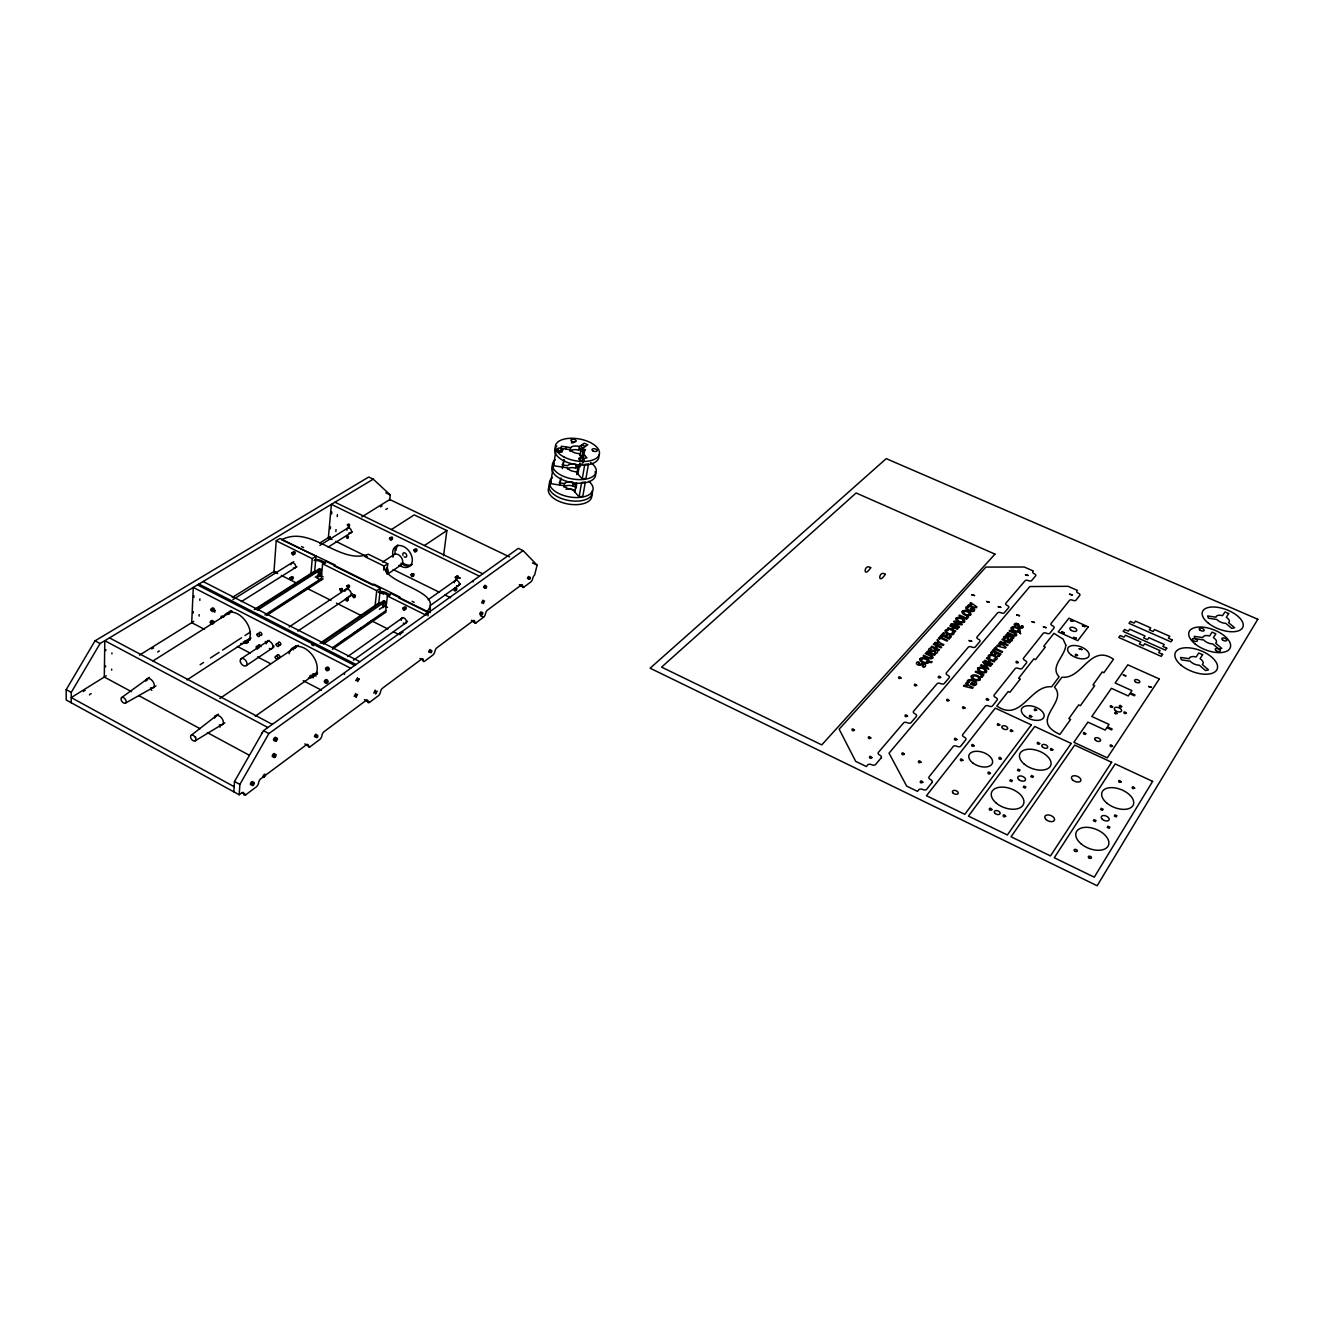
<?xml version="1.0" encoding="UTF-8"?>
<svg xmlns="http://www.w3.org/2000/svg" width="1324" height="1324" viewBox="0 0 1324 1324"><rect width="100%" height="100%" fill="white"/><g stroke="black" fill="none" stroke-linecap="round" stroke-linejoin="round"><path stroke-width="1.5" d="M71.231 702.763L71.248 692.402L100.078 643.53L373.219 479.172L390.249 494.928L389.653 500.439M233.852 791.835L234.497 781.508L263.493 730.683L518.329 548.351L523.096 550.619L537.114 565.149L534.598 575.079A2.78 1.092 -64.2 0 0 532.711 578.505A2.797 1.092 -64.1 0 1 530.825 581.931L523.675 587.26L520.564 585.754M373.219 479.172L368.717 477.021L95.03 640.833L66.2 689.639L66.2 699.999L239.197 794.781L239.876 784.437L268.871 733.562L523.096 550.619M302.517 580.342L314.582 572.647L316.006 556.279L280.059 538.454L276.22 540.771L273.985 571.72L277.659 573.573M565.811 449.035L565.993 446.933M310.842 575.03L312.232 558.662L316.006 556.279M318.852 575.741L319.481 568.708L321.07 569.502L320.607 574.782M582.246 478.907L584.778 464.41L588.501 463.897L585.969 478.378L582.246 478.907L575.741 471.675A7.282 3.658 10.2 0 1 567.417 467.852L553.548 465.734L556.113 449.134L555.914 451.252L560.565 451.964L561.343 446.205L570.627 447.644A7.332 3.624 10.3 0 1 579.349 446.502L584.248 443.209L587.79 444.814L582.908 448.108L582.295 451.732A7.315 3.641 10.3 0 1 583.884 453.536M378.598 604.588L380.402 588.22L326.366 561.426L322.609 563.809L321.153 580.193L316.784 578.009L320.524 575.609M552.952 469.325L553.151 467.207M553.548 465.734L553.746 463.599M579.118 496.831L581.617 482.515L585.324 481.986L582.825 496.285L579.118 496.831L572.68 489.566A7.232 3.691 10.1 0 1 564.388 485.743L550.619 483.641L550.817 481.489M374.957 607.087L376.728 590.703L380.402 588.22M383.761 570.081L384.208 566.126L387.767 563.759L368.386 554.243C339.589 565.249 311.107 524.354 281.582 539.795L335.154 564.967L333.913 565.762L372.607 584.96L373.831 584.132L399.931 597.074L398.723 597.902L426.725 611.804C445.675 591.497 384.639 584.529 384.208 566.126L364.779 556.593M382.95 607.749L383.728 600.715L385.367 601.526L384.771 606.806M386.674 573.59L387.767 563.759M385.516 612.367L387.369 595.982L391.01 593.483L428.463 612.052L427.966 615.925M426.311 615.081L426.725 611.804M443.557 555.782L446.867 530.56L414.213 514.887L391.408 529.55M550.619 483.641L552.869 468.994M562.17 452.047L562.435 450.458M559.986 482.896L560.664 478.808M562.369 468.613L563.875 459.594M559.804 485.031L560.995 477.898M562.783 467.157L563.991 459.908M563.974 487.133L564.57 483.591A7.232 3.691 10.1 0 1 572.663 482.217M570.627 447.644L570.015 451.285A7.315 3.641 10.3 0 1 578.737 450.127L581.997 447.926M573.209 482.35L572.613 485.891L575.841 483.641M567.351 468.911A7.265 3.674 10.2 0 1 575.659 468.117L576.271 464.525A7.282 3.658 10.2 0 0 567.582 465.717L562.055 464.873M578.737 450.127L579.349 446.502M576.701 474.571L578.091 466.445M579.945 455.671L581.799 444.847L585.357 446.453M574.815 491.982L576.354 483.045M577.909 474.075L579.78 463.218M580.392 459.61L581.021 455.969L584.761 455.456M576.106 487.513L576.718 483.972M581.948 456.714L582.577 453.073A7.332 3.624 10.3 0 0 582.908 448.108M195.704 737.667L195.555 736.839M583.603 452.56L582.974 456.184A7.315 3.641 10.3 0 0 583.239 456.002M583.172 458.319L582.543 461.96L583.239 458.352L578.853 453.569A7.332 3.624 10.3 0 1 570.462 449.763L561.161 448.323M583.255 462.655L583.702 460.14M473.016 581.931L473.297 581.087M329.014 539.282L330.305 537.577M380.534 506.86L382.106 505.884M385.88 509.442L387.452 508.449M344.588 673.337L344.356 674.545M430.118 612.648L430.3 607.418M483.045 601.708L482.912 600.153L481.622 602.867L484.567 600.931L483.277 603.628L483.194 601.923M357.48 679.742L355.875 680.702L357.447 677.772L357.662 681.612L359.267 678.782L357.728 679.51M355.891 695.58L356.007 697.367L357.563 694.455L354.187 696.374L355.775 693.544L355.974 695.431M375.371 692.104L375.354 690.201L373.782 692.982L377.175 691.145L375.569 693.991L375.635 692.088M330.47 526.853L330.355 528.839M337.405 514.655L337.223 516.625M274.267 572.862L275.839 571.885M331.811 511.925L331.629 513.911M925.393 666.286L925.575 665.624A2.598 1.423 17.1 0 0 924.135 664.003A2.631 1.44 17.1 0 0 923.556 663.804A2.383 1.307 17.1 0 0 922.762 663.638L918.972 664.234L918.492 662.927A6.306 3.476 17.1 0 1 919.419 662.679M336.031 529.567L335.849 531.536M1020.738 633.683L1019.563 631.449M988.763 669.1L985.453 664.052L990.534 666.386M980.587 676.498L981.812 674.992L975.159 671.93M997.535 655.843L998.908 654.172L996.873 653.245L995.714 654.635M982.011 677.16L983.765 675.008M998.941 656.489L1000.828 654.188M970.724 683.945L971.667 682.803M973.041 683.449L973.703 684.376A4.286 2.35 18.1 0 0 974.679 683.681A3.045 1.672 18.1 0 0 971.717 680.801A3.045 1.672 18.1 0 0 968.986 682.489M994.307 653.99L995.449 652.6L993.546 651.722L992.156 653.394M982.921 662L986.016 666.948L981.15 664.714M990.749 652.749L992.652 650.448M993.314 649.654L995.35 647.204M994.721 650.299L995.433 649.439L1001.97 652.418M996.757 647.85L996.045 648.694L1002.582 651.673M949.341 638.863L951.327 636.612M966.686 619.136L968.407 617.183M961.969 624.68L954.604 624.696L959.519 626.931M971.733 609.239L973.074 609.255A4.038 2.102 17.3 0 1 972.71 610.132A2.88 1.506 17.3 0 1 968.192 609.454A2.88 1.506 17.3 0 1 968.936 607.153M949.953 635.967L948.497 637.605L946.478 636.695L947.686 635.321M967.05 616.554L965.841 617.927L959.47 615.031M946.296 634.676L945.088 636.05L943.184 635.189L944.641 633.551M970.426 608.643L971.319 607.633M939.792 639.012L940.553 638.168L947.041 641.13M941.943 636.579L941.199 637.44L947.686 640.402M951.095 623.935L958.262 623.836L953.545 621.701M937.078 639.856L938.468 642.686L935.009 642.372M938.402 638.383L940.57 635.95M941.265 635.172L943.267 632.922M1012.148 640.551L1011.337 641.064A2.516 1.324 18.2 0 1 1008.243 640.502A2.3 1.208 18.2 0 1 1007.779 640.088L1006.753 637.423L1005.081 637.705A6.107 3.211 18.3 0 0 1005.197 638.367M1015.872 625.458A6.041 3.144 18.3 0 1 1015.74 624.812L1017.395 624.547L1018.437 627.162A2.284 1.192 18.3 0 0 1018.967 627.576A2.516 1.307 18.3 0 0 1019.463 627.841A2.482 1.291 18.3 0 0 1021.929 628.106L1022.757 627.626M191.186 735.333L218.294 714.149M239.197 794.781L241.746 792.877A3.459 1.589 -58.7 0 1 243.815 793.788A3.442 1.572 -58.8 0 0 245.883 794.681L256.211 786.969A3.409 1.556 -59 0 0 258.594 782.782A3.409 1.556 -59.1 0 1 260.96 778.595L306.423 744.783A3.293 1.473 -60.1 0 1 308.26 745.76A3.277 1.473 -60.1 0 0 310.097 746.736L319.63 739.603A3.26 1.456 -60.3 0 0 321.897 735.598A3.244 1.44 -60.4 0 1 324.165 731.593L366.218 700.313A3.161 1.374 -61.3 0 1 367.857 701.356A3.144 1.374 -61.3 0 0 369.495 702.382L378.333 695.779A3.128 1.357 -61.5 0 0 380.501 691.939A3.111 1.341 -61.6 0 1 382.653 688.083L421.661 659.071A3.029 1.274 -62.3 0 1 423.134 660.163A3.012 1.274 -62.4 0 0 424.607 661.239L432.816 655.099A2.996 1.258 -62.5 0 0 434.884 651.408A2.996 1.258 -62.6 0 1 436.953 647.717L473.231 620.724A2.913 1.192 -63.2 0 1 474.555 621.85A2.913 1.192 -63.2 0 0 475.862 622.959L483.525 617.249A2.896 1.175 -63.4 0 0 485.494 613.691A2.88 1.175 -63.4 0 1 487.464 610.132L521.308 584.96A2.813 1.109 -64 0 1 522.5 586.118A2.813 1.109 -64 0 0 523.675 587.26M121.56 697.632L149.48 677.342M428.463 612.052L424.888 614.617L387.369 595.982M403.241 623.107A3.244 2.234 53 0 0 406.418 621.784L407.527 621.155M459.362 584.298L460.404 583.553M353.376 660.229L406.832 622.181M430.234 605.548L460.305 584.149M347.749 656.522L403.042 617.464M428.165 599.706L456.648 579.581M401.155 619.334L402.281 618.54M454.248 581.799L455.307 581.054M255.267 716.218L316.602 673.088M332.605 647.585L385.996 610.546M340.798 642.19L347.467 637.556M354.137 632.922L360.807 628.288M367.493 623.654L372.491 620.178M332.456 649.24L385.814 612.168M379.409 609.321L383.05 606.806M575.659 468.117L578.902 465.882M321.749 643.249L383.728 600.715M340.053 631.052L345.084 627.593M365.192 613.79L370.224 610.331M323.42 644.109L385.367 601.526M320.094 643.183L378.78 602.966L387.568 607.352M582.295 451.732L585.539 449.531M219.85 698.46L297.47 645.847M388.213 573.656L401.155 564.984M272.959 646.724L273.985 646.046M351.29 594.41L352.449 593.632M424.425 545.538L446.867 530.56M246.297 665.558L273.77 647.188M297.817 631.101L351.075 595.502M240.902 658.905L268.954 640.319M289.162 626.931L347.765 588.121M266.141 643.199L267.167 642.521M345.862 590.355L344.703 591.116A4.121 2.797 54.2 0 1 348.129 589.329A4.121 2.797 54.2 0 1 351.307 593.979A4.121 2.797 54.2 0 1 348.278 596.33M382.603 562.088L393.989 554.574M186.998 679.924L250.12 638.681M200.123 664.714L203.565 662.463M210.483 657.978L219.105 652.368M222.564 650.117L241.564 637.771M245.006 635.537L250.186 632.16M264.899 614.948L321.6 578.373M268.59 613.326L272.032 611.109M277.179 607.782L284.048 603.347M287.49 601.129L294.358 596.694M297.801 594.476L316.701 582.279M266.505 615.495L323.172 578.886M315.195 577.214L318.935 574.815M255.664 609.437L319.481 568.708M257.286 610.265L321.07 569.502M254.324 609.52L314.731 571.008L321.6 574.451M153.005 660.908L231.088 611.721M241.332 601.609L296.89 566.738M328.12 547.126L352.432 531.867M106.234 675.819L71.231 697.582L234.166 786.688M139.483 655.148L193.734 621.403M232.246 597.472L274.25 571.356M319.746 543.055L330.239 536.518M361.75 516.939L389.752 499.529L509.591 556.924M232.908 599.59L293.812 561.624M319.928 545.356L349.503 526.919M195.207 740.811A3.393 2.085 52.6 0 0 193.767 735.697A3.393 2.085 52.6 0 0 190.706 737.65A3.393 2.085 52.6 0 0 195.207 740.811L224.865 722.821M301.574 546.547L303.527 547.524M125.565 703.061A3.376 2.019 53.7 0 0 124.042 697.947A3.376 2.019 53.7 0 0 121.163 699.949A3.376 2.019 53.7 0 0 125.565 703.061L156 685.915M412.128 601.328L414.164 602.337M1218.891 649.124L1221.771 648.412L1215.647 643.232A7.216 3.542 20.9 0 0 1213.413 637.655L1215.862 633.799L1212.056 632.127L1209.59 635.983A7.216 3.542 20.9 0 0 1202.804 637.589L1194.248 636.331L1195.158 638.681M922.398 666.369L922.447 666.369A6.074 3.343 17 0 0 923.407 666.138L923.109 664.764L919.336 665.277A2.4 1.324 17 0 1 918.376 665.095A2.648 1.456 17 0 1 917.863 664.88A2.449 1.357 17 0 1 916.473 663.539L916.522 662.861A4.32 2.367 17 0 1 916.754 662.513M934.512 652.649L934.545 652.649A6.008 3.26 17.1 0 0 935.489 652.418L935.075 651.044L931.467 651.573A2.367 1.291 17.1 0 1 928.703 649.918M583.222 458.369L586.946 457.856L582.577 453.073M1107.741 826.176L1109.975 827.152M1109.396 828.311L1107.195 827.368M1095.511 821.691L1093.326 820.764M1093.889 819.573L1096.106 820.566M1023.816 786.042L1026.001 787.002M1025.239 788.111L1023.237 787.25M1010.344 779.637L1012.496 780.581M1011.817 781.673L1009.749 780.812M1114.841 814.839L1117.009 815.816M1116.413 816.941L1114.262 816.014M1101.088 808.319L1103.256 809.295M1102.611 810.42L1100.509 809.494M1031.379 775.467L1033.514 776.41M1032.852 777.486L1030.751 776.592M1018.007 769.128L1020.125 770.072M1019.414 771.147L1017.395 770.287M988.697 657.399L989.723 657.399M967.794 682.654L968.87 682.638M952.452 632.061L953.495 632.061M964.004 685.17L967.546 685.501L965.593 683.267M997.237 645.102L1000.646 645.433L998.71 643.332M968.39 604.82L971.733 605.151L969.88 603.148M967.993 605.614L976.4 607.733M1004.072 638.433L1004.899 638.516M1011.006 638.615L1011.999 638.764M1021.598 625.722L1022.575 625.871M928.885 662.281L931.566 662.645M1195.258 638.714L1203.748 639.955A7.216 3.542 20.9 0 0 1212.751 643.927L1218.808 649.074M559.076 482.747L564.57 483.591M996.806 645.963L1005.495 648.131M934.529 643.216L943.267 645.417M932.195 661.785L929.067 661.388A4.882 2.681 17.1 0 0 926.601 658.657A4.75 2.598 17.1 0 0 920.395 658.475A4.75 2.598 17.1 0 0 922.249 662.497A4.75 2.598 17.1 0 0 928.488 662.745L926.949 662.033A3.045 1.672 17.1 0 1 923.291 661.917A3.045 1.672 17.1 0 1 921.603 659.567L920.064 658.839M963.491 686.08L972.528 688.348M977.013 607.054L970.74 602.552M971.617 607.633L974.514 608.941A5.892 3.062 17.3 0 1 974.183 610.678M970.558 608.841L971.452 609.239M1011.404 627.692L1012.91 628.37A2.946 1.539 18.2 0 0 1014.647 630.605A2.946 1.539 18.2 0 0 1018.123 630.737L1019.629 631.399M1009.716 630.257L1014.498 632.409A3.525 1.854 18.2 0 1 1016.385 635.388A3.525 1.854 18.2 0 1 1011.999 635.454L1007.216 633.286M1009.12 630.969L1013.82 633.104A1.903 0.993 18.2 0 1 1015.111 634.428M1015.028 634.477L1016.551 635.156M962.598 611.043L964.104 611.705A2.913 1.523 17.3 0 1 967.53 611.87A2.913 1.523 17.3 0 1 969.218 614.005L970.707 614.7M1016.236 635.537L1014.714 634.858A1.903 0.993 18.2 0 1 1012.529 634.676L1007.812 632.558M962.25 611.39L963.74 612.069A2.913 1.523 17.3 0 0 965.378 614.319A2.913 1.523 17.3 0 0 968.92 614.402L970.393 615.081M967.347 616.554L968.274 616.984M1006.439 634.213L1014.052 637.672M1005.843 634.941L1013.472 638.383M958.857 615.726L966.388 619.136M956.375 618.027L957.864 618.705A2.929 1.539 17.3 0 1 961.389 618.821A2.929 1.539 17.3 0 1 963.061 621.039L964.534 621.734M1002.549 638.913L1010.195 642.388M956.044 618.407L957.533 619.069A2.929 1.539 17.3 0 0 959.205 621.304A2.929 1.539 17.3 0 0 962.714 621.436L964.203 622.115M1001.937 639.624L1005.015 641.015L1003.526 642.819L1000.447 641.428M1009.6 643.1L1006.406 641.66L1004.916 643.464L1008.127 644.92M954.174 620.989L961.853 624.481M999.852 642.157L1007.531 645.632M1006.091 647.403L999.57 642.686M951.211 624.134L958.907 627.642M950.45 625.176L958.03 628.635M949.821 625.888L952.866 627.262L951.277 629.049L948.249 627.659M957.418 629.33L954.24 627.89L952.668 629.678L955.845 631.118M995.665 647.204L996.608 647.635M947.603 628.37L955.216 631.846M993.447 649.869L994.407 650.299M992.967 650.448L1000.696 653.973M994.44 654.205L995.4 654.635M990.882 652.964L991.841 653.394M997.667 656.059L998.627 656.489M943.565 632.905L944.525 633.335M950.251 635.967L951.211 636.397M946.61 634.676L947.554 635.123M941.381 635.371L949.027 638.863M940.868 635.95L941.827 636.381M986.992 657.647L994.771 661.206M986.38 658.409L989.491 659.832L987.936 661.686L984.824 660.262M994.159 661.967L990.898 660.477L989.359 662.348L992.619 663.837M938.534 638.582L939.477 639.012M984.212 661.007L992.007 664.582M983.219 662L991.146 665.641M943.913 644.689L940.206 642.984L937.491 639.922M934.016 643.663L941.712 647.204M980.521 665.459L988.465 669.116M933.354 644.391L936.432 645.814L934.81 647.651L931.732 646.244M941.066 647.933L937.855 646.46L936.217 648.297L939.444 649.786M978.006 667.958L979.561 668.67A3.045 1.655 18.1 0 1 983.186 668.769A3.045 1.655 18.1 0 1 984.957 671.136L986.479 671.864M931.07 646.973L938.782 650.531M977.675 668.355L979.214 669.083A3.045 1.655 18.1 0 0 980.968 671.45A3.045 1.655 18.1 0 0 984.609 671.566L986.148 672.261M975.788 671.169L983.633 674.793M927.412 651.094L935.158 654.652M926.75 651.838L934.496 655.413M980.72 676.713L981.696 677.16M925.873 652.815L930.739 655.066A3.624 1.986 17.1 0 1 932.576 658.127A3.624 1.986 17.1 0 1 927.942 658.227M925.195 653.576L929.994 655.794M971.617 675.637L973.173 676.349A3.062 1.672 18.1 0 1 976.897 676.415A3.062 1.672 18.1 0 1 978.635 678.864M978.618 678.864L980.174 679.593M931.153 657.234L932.708 657.945M971.303 676.051L972.859 676.779A3.062 1.672 18.1 0 0 974.646 679.129A3.062 1.672 18.1 0 0 978.254 679.278L979.81 679.99M930.805 657.631L932.361 658.342M923.705 655.248L928.505 657.465A1.953 1.076 17.1 0 0 930.855 657.664M923.027 656.009L927.909 658.276M920.412 658.442L921.951 659.153A3.045 1.672 17.1 0 1 925.641 659.253A3.045 1.672 17.1 0 1 927.313 661.619M927.313 661.636L928.852 662.348M971.981 682.787L972.925 683.234M970.856 684.16L973.918 685.584M973.173 687.553L969.367 685.782L966.487 682.572M385.83 492.826L390.249 494.928M532.463 562.915L537.114 565.149M519.372 584.612L522.5 586.118M334.955 502.21L482.78 573.788M479.453 576.172L331.381 504.361L328.369 537.693L332.076 539.513M335.783 541.334L367.245 556.792M393.178 569.535L439.452 592.275M445.013 595.006L450.557 597.736M480.347 615.677L483.525 617.249M471.361 620.261L474.555 621.85M472.668 621.386L475.862 622.959M276.22 540.771L312.232 558.662M322.609 563.809L376.728 590.703M378.515 591.629L383.712 594.228M318.025 574.351L323.172 576.916M281.333 575.41L296.03 582.808M307.052 588.352L330.934 600.351M336.445 603.132L362.164 616.057M371.349 620.675L387.882 628.983M393.393 631.763L398.905 634.527M419.857 658.491L423.134 660.163M203.118 581.534L359.913 661.702M198.914 584.066L355.974 664.499M197.508 584.91L354.667 665.442M350.711 668.272L193.271 587.459L191.715 622.677L204.508 629.33M364.481 699.602L367.857 701.356M366.136 700.644L369.495 702.382M312.497 674.164L316.155 676.051M237.41 646.443L250.203 653.096M257.518 656.903L270.311 663.556M303.229 680.685L321.5 690.185M109.478 637.87L272.297 724.377M304.801 743.923L310.097 746.736M267.895 727.521L104.795 640.7L104.298 677.027L131.424 691.658M95.03 640.833L100.078 643.53M263.493 730.683L268.871 733.562M138.656 695.563L200.123 728.713M207.355 732.619L248.929 755.044M66.2 689.639L71.248 692.402M234.497 781.508L239.876 784.437M242.325 792.728L245.883 794.681M403.026 632.227L401.387 631.747L401.271 633.517M401.784 633.12L399.964 632.789L400.311 634.808M1018.619 631.912L1020.324 633.617M1010.808 638.797L1010.824 638.83A5.892 3.111 18.2 0 1 1010.973 639.509L1009.169 639.806L1008.209 637.307A2.383 1.258 18.2 0 0 1004.933 636.199L1004.155 636.496A4.171 2.201 18.2 0 0 1003.857 636.778M928.604 649.703L928.687 649.207A4.253 2.317 17.1 0 1 930.623 648.115M930.044 655.761A1.953 1.076 17.1 0 1 931.269 657.201M974.381 610.761A4.617 2.4 17.3 0 1 967.182 610.05A4.617 2.4 17.3 0 1 968.324 606.243M953.81 632.21A4.601 2.449 17.2 0 1 949.755 634.742A4.601 2.449 17.2 0 1 945.386 630.522M952.337 632.193A3.012 1.605 17.2 0 1 950.566 633.882A3.012 1.605 17.2 0 1 946.859 632.16A3.012 1.605 17.2 0 1 948.298 630.34M945.27 630.472A4.684 2.499 17.2 0 1 947.686 629.413M937.243 652.682A4.022 2.185 17.1 0 1 935.323 653.576M937.673 652.004A2.598 1.407 17.2 0 0 935.621 650.134A2.35 1.274 17.2 0 0 934.843 649.968L931.004 650.531L930.623 649.257A6.239 3.393 17.2 0 1 931.517 649.025M930.524 651.375A2.615 1.423 17.1 0 1 930.011 651.176M925.195 666.419A4.071 2.251 17.1 0 1 923.225 667.329M916.771 662.53A4.485 2.466 17.1 0 1 918.591 661.735M1022.856 626.037A3.906 2.036 18.2 0 1 1022.674 627.576M1014.416 625.325A4.286 2.234 18.2 0 1 1014.548 623.902A4.121 2.151 18.2 0 1 1014.829 623.621L1015.591 623.339A2.35 1.225 18.2 0 1 1018.801 624.432L1019.794 626.881L1021.565 626.6A5.826 3.029 18.2 0 0 1021.416 625.921M1017.726 623.687A2.532 1.324 18.2 0 1 1018.173 623.918M1012.264 638.929A3.939 2.085 18.2 0 1 1012.082 640.518M1003.724 638.218A4.336 2.284 18.2 0 1 1003.873 636.778M1007.084 636.546A2.565 1.357 18.2 0 1 1007.547 636.778M988.449 657.267A4.667 2.499 18.2 0 1 990.997 654.536A4.667 2.499 18.2 0 1 996.806 657.234A4.667 2.499 18.2 0 1 994.589 660.113M989.773 657.25A3.062 1.638 18.2 0 1 991.428 655.463A3.062 1.638 18.2 0 1 995.218 657.184A3.062 1.638 18.2 0 1 993.91 659.12M967.48 682.489A4.882 2.681 18.1 0 1 972.048 679.775A4.882 2.681 18.1 0 1 976.284 684.558M976.069 684.475A6.239 3.426 18.1 0 1 974.166 685.617M1018.603 631.896A4.717 2.466 18.2 0 1 1013.174 630.886A4.717 2.466 18.2 0 1 1011.222 627.576M193.966 597.289A1.672 0.894 -60.4 0 1 194.032 595.817M193.271 613.045A1.655 0.877 -60.1 0 1 193.337 611.589M105.821 650.614A1.771 0.976 -58.1 0 1 105.837 649.587M105.606 666.866A1.754 0.96 -57.9 0 1 105.606 665.856M83.395 691.625A1.771 0.976 -57.1 0 1 85.183 690.516M151.846 648.992A1.688 0.91 -58.9 0 1 153.65 648.081M89.436 694.918A1.771 0.96 -57.2 0 1 91.224 693.809M157.738 652.12A1.705 0.91 -59 0 1 159.393 651.077M290.982 564.719A2.996 2.003 55.2 0 1 293.167 562.849A2.996 2.003 55.2 0 1 295.699 566.324A2.996 2.003 55.2 0 1 293.349 567.979M401.238 620.377A3.244 2.234 53 0 1 403.506 617.812A3.244 2.234 53 0 1 406.418 621.784M393.278 556.841A12.098 8.49 54.5 0 1 401.106 545.67A12.098 8.49 54.5 0 1 412.31 560.896A12.098 8.49 54.5 0 1 399.55 565.381M411.152 564.918A12.082 8.474 54.6 0 1 402.993 563.081M396.091 550.387A12.082 8.474 54.6 0 1 397.763 545.455M346.954 530.345A2.88 1.986 55.6 0 1 348.824 527.912A2.88 1.986 55.6 0 1 351.489 531.321A2.88 1.986 55.6 0 1 348.94 532.893M454.298 582.825A3.128 2.218 53.4 0 1 456.432 580.26A3.128 2.218 53.4 0 1 459.378 583.801A3.128 2.218 53.4 0 1 456.681 585.688M459.544 577.86A3.111 2.218 53.4 0 1 460.024 577.959M214.72 612.333A3.128 2.003 54.7 0 1 215.183 610.678M459.577 578.025A2.913 2.085 53.4 0 1 460.04 578.125M317.462 673.585A17.692 11.651 53.1 0 1 313.755 674.297M295.202 647.75A17.692 11.651 53.1 0 1 296.444 645.682M249.955 639.641A17.543 11.32 54.3 0 1 248.763 639.906M229.052 613.691A17.543 11.32 54.3 0 1 230.972 610.728M265.313 641.478A1.672 1.092 53.8 0 1 265.76 641.759M317.197 673.949A17.709 11.651 53.1 0 1 312.414 675.24M293.448 649.803A17.709 11.651 53.1 0 1 295.914 645.715M289.112 653.758A17.758 11.651 53.1 0 1 311.934 654.602A17.758 11.651 53.1 0 1 308.426 678.037M249.706 640.121A17.56 11.32 54.3 0 1 246.148 640.882M227.662 614.551A17.56 11.32 54.3 0 1 230.492 610.861M223.508 617.183A17.593 11.32 54.3 0 1 246.38 622.181A17.593 11.32 54.3 0 1 240.753 643.497M266.157 643.845A4.32 2.813 53.7 0 1 269.384 641.329A4.32 2.813 53.7 0 1 272.976 646.509A4.32 2.813 53.7 0 1 269.302 648.396M260.282 632.276A1.688 1.092 54 0 1 261.391 635.189M260.745 635.222A1.688 1.092 54 0 1 260.034 634.841M259.223 633.567A1.688 1.092 54 0 1 259.636 632.309M258.643 646.791A1.688 1.092 53.8 0 1 258.776 644.904M259.405 644.871A1.688 1.092 53.8 0 1 260.96 646.741M279.281 642.09A1.688 1.109 53.7 0 1 280.423 645.003M279.794 645.053A1.688 1.109 53.7 0 1 278.669 642.123M278.321 654.685A1.688 1.092 53.4 0 1 279.447 657.581M278.834 657.614A1.688 1.092 53.4 0 1 278.288 657.366M277.395 656.241A1.688 1.092 53.4 0 1 277.709 654.718M257.501 649.074A1.688 1.059 56.3 0 1 256.194 647.122A1.688 1.059 56.3 0 1 257.369 646.244A1.688 1.059 56.3 0 1 258.743 648.131M145.822 681.181A5.528 3.376 53.8 0 1 149.943 678.864A5.528 3.376 53.8 0 1 154.312 685.187A5.528 3.376 53.8 0 1 150.473 687.901M214.62 718.055A5.577 3.476 52.7 0 1 218.973 715.804A5.577 3.476 52.7 0 1 223.359 722.192A5.577 3.476 52.7 0 1 219.304 724.84M199.907 600.351A1.672 0.877 -60.4 0 1 199.974 598.878M199.163 616.107A1.655 0.877 -60.2 0 1 199.229 614.634M111.961 653.891A1.771 0.976 -58.2 0 1 111.977 652.881M111.696 670.143A1.754 0.96 -58 0 1 111.713 669.133M261.672 733.777A1.821 0.844 -59.6 0 1 261.738 733.016M412.294 564.405A12.082 8.474 54.6 0 1 400.973 563.197M395.28 554.21A12.082 8.474 54.6 0 1 397.895 545.041M402.993 555.286A2.416 1.688 54.6 0 1 404.35 552.803A2.416 1.688 54.6 0 1 406.733 555.799A2.416 1.688 54.6 0 1 404.168 556.775M387.022 567.582A6.372 4.419 54.4 0 1 387.27 574.12M392.549 556.825A6.322 4.419 54.5 0 1 397.829 554.442A6.322 4.419 54.5 0 1 402.678 561.078A6.322 4.419 54.5 0 1 398.888 565.497M247.058 643.381A85.696 56.055 55.4 0 1 243.384 641.809M248.432 642.488A85.613 56.038 55.4 0 1 244.741 640.915M221.224 617.778A24.891 16.053 54.3 0 1 221.191 616.041M222.614 616.901A24.875 16.053 54.3 0 1 222.564 616.024M250.981 638.003A16.5 10.658 54.3 0 1 246.992 639.856M228.92 614.171A16.5 10.658 54.3 0 1 232.048 611.158M151.83 690.367A17.361 10.642 53.9 0 1 150.936 689.572M147.477 680.056A15.143 9.301 53.9 0 1 146.981 678.914M314.086 560.466A15.458 10.443 54.8 0 1 323.519 563.345M314.566 559.837A15.458 10.426 54.8 0 1 325.605 563.213M385.946 569.403A3.922 2.714 54.4 0 1 385.913 571.869M313.325 677.756A86.408 57.726 54.2 0 1 309.535 676.117M312.762 676.034A86.325 57.726 54.2 0 1 310.875 675.19M311.587 644.623A82.816 53.754 52.2 0 1 313.474 645.682M317.495 672.41A16.649 10.956 53.1 0 1 313.325 674.23M295.169 648.28A16.649 10.956 53.1 0 1 298.479 645.301M220.148 727.058A17.51 10.973 52.7 0 1 219.254 726.247M215.779 716.648A15.276 9.582 52.7 0 1 215.299 715.49M378.333 592.391A15.59 10.724 53.6 0 1 388.875 596.048M379.541 591.563A15.574 10.724 53.6 0 1 390.084 595.204M598.663 454.926A22.326 11.088 10.3 0 1 573.474 464.161A22.326 11.088 10.3 0 1 556.825 446.022M571.951 441.885A22.326 11.088 10.3 0 1 574.07 441.984M559.473 451.716A2.698 1.341 10 0 1 561.028 452.129M582.692 463.979A2.698 1.357 10.3 0 1 579.895 463.913M579.349 461.414A2.698 1.357 10.3 0 1 580.872 461.397M571.389 442.895A2.665 1.307 10.2 0 1 573.16 442.878M595.072 471.758A22.194 11.204 10.2 0 1 573.507 482.83A22.194 11.204 10.2 0 1 552.472 465.882M590.521 462.457A22.227 11.188 10.2 0 1 590.669 477.683A22.227 11.188 10.2 0 1 561.31 475.316A22.227 11.188 10.2 0 1 555.468 459.627M579.796 466.147A7.282 3.658 10.2 0 1 580.475 466.71M592.291 490.641A22.061 11.304 10.1 0 1 568.36 500.406A22.061 11.304 10.1 0 1 550.155 482.78M588.816 481.291A22.094 11.287 10.1 0 1 586.466 495.987A22.094 11.287 10.1 0 1 557.718 492.958A22.094 11.287 10.1 0 1 552.538 477.484M564.537 486.57A7.232 3.707 10.1 0 1 576.47 487.795M591.282 493.008A22.045 11.32 10.1 0 1 567.781 503.964A22.045 11.32 10.1 0 1 550.37 485.412M565.911 489.201A7.216 3.707 10.1 0 1 575.427 490.989M1112.508 746.107C1109.164 748.54 1109.479 742.135 1112.508 746.19M1112.59 706.867C1109.346 709.118 1109.578 703.16 1112.59 706.867M885.326 574.335C877.167 586.383 878.722 569.303 885.326 574.335M527.531 578.522C529.683 579.978 529.12 573.193 527.531 578.423M528.905 579.184C531.238 580.409 530.279 574.086 528.905 579.184M871.986 757.593C868.693 760.506 868.577 753.571 871.986 757.593M870.795 737.948C867.568 740.761 867.369 734.042 870.795 737.948M870.729 567.731C862.652 579.78 863.96 562.717 870.729 567.731M1076.213 638.118L1073.483 637.374L1076.18 638.267M1073.168 621.32L1070.471 620.575L1073.168 621.32M1085.763 733.728C1082.883 736.227 1082.37 729.855 1085.763 733.728M854.46 730.103C851.58 733 850.819 726.214 854.46 730.103M1081.94 649.554L1079.209 648.777L1081.94 649.554M1077.587 655.38C1074.376 657.498 1074.707 651.888 1077.587 655.38M428.711 651.772C431.194 653.46 430.532 646.029 428.711 651.772M430.168 652.5C432.6 654.188 432.054 646.873 430.184 652.401M289.791 578.058C291.412 583.52 293.713 575.675 289.807 577.959M291.743 553.101C293.829 558.778 295.103 550.122 291.743 553.101M291.098 577.247C292.654 582.643 295.12 574.914 291.115 577.132M293.051 552.274C294.822 557.884 296.857 549.576 293.051 552.274M1072.192 594.939L1069.56 594.211L1072.192 594.939M1052.845 749.781C1049.402 752.247 1049.75 745.826 1052.845 749.781M339.772 589.296C341.46 594.89 343.743 586.681 339.772 589.296M340.301 588.948C342.039 594.559 344.19 586.3 340.301 588.948M346.276 536.534C347.848 541.897 350.148 533.986 346.276 536.534M347.434 524.618C349.006 530.014 351.29 522.02 347.434 524.618M345.547 598.994C347.103 604.489 349.668 596.644 345.564 598.878M346.077 598.647C347.815 604.257 349.933 595.982 346.077 598.647M346.822 585.986C348.526 591.596 350.794 583.321 346.822 585.986M347.351 585.638C349.089 591.249 351.307 583.007 347.351 585.638M352.614 595.717C354.336 601.344 356.553 593.053 352.614 595.717M479.851 613.823C482.085 615.544 481.489 608.477 479.851 613.823M481.257 614.518C483.392 616.339 483.21 608.99 481.274 614.402M1039.704 743.625C1036.047 746.024 1036.874 739.636 1039.688 743.707M1046.109 627.659L1043.395 626.897L1046.109 627.659M314.483 736.458C317.115 738.693 316.651 730.434 314.483 736.458M353.144 595.37C354.865 600.98 357.099 592.755 353.144 595.37M483.707 587.376C485.825 589.279 485.693 581.832 483.723 587.26M485.064 588.038C487.282 589.842 486.884 582.626 485.081 587.922M316.022 737.269C318.637 739.537 318.091 731.394 316.022 737.269M1036.642 710.127C1032.852 712.329 1034.077 706.288 1036.626 710.21M1084.985 626.6L1082.287 625.822L1084.985 626.649M1031.777 716.632C1028.036 718.882 1029.046 712.808 1031.777 716.632M1034.441 622.429L1031.744 621.651L1034.441 622.495M1065.787 645.102C1065.439 655.86 1049.386 666.733 1059.117 676.796L1051.62 686.775C1030.055 684.822 1021.267 722.887 996.823 706.023L1008.193 691.542L1009.881 692.32L1020.308 679.013L1018.636 678.252L1033.845 658.889L1035.484 659.633L1045.331 647.072L1043.693 646.344L1053.921 633.335L1063.139 639.161L1065.787 645.102M389.504 538.272C391.176 543.783 393.311 535.558 389.504 538.272M390.497 537.643C392.45 543.204 393.973 534.681 390.497 537.643M1028.02 575.443L1025.388 574.782L1028.003 575.51M402.711 608.312C404.283 613.922 406.948 605.862 402.728 608.196M403.969 607.435C405.558 613.062 408.156 604.969 403.986 607.319M1047.367 719.726C1046.291 727.273 1054.103 731.725 1059.912 734.406L1070.586 719.428L1068.865 718.634L1078.696 704.898L1080.384 705.675L1094.667 685.65L1092.995 684.889L1102.247 671.947L1103.902 672.691L1113.484 659.236C1090.297 643.216 1082.469 679.46 1061.947 677.209L1054.483 687.189C1064.099 697.45 1048.641 708.936 1047.367 719.726M410.92 574.765C412.393 580.111 414.991 572.382 410.937 574.649M411.88 574.103C413.502 579.432 415.786 571.72 411.979 574.004M413.882 550.122C415.438 555.55 417.887 547.656 413.899 550.006M414.859 549.477C416.646 554.922 418.599 546.845 414.875 549.361M1005.677 816.246C1002.417 819.093 1002.185 811.926 1005.677 816.246M1012.728 730.997C1009.153 733.413 1009.898 727.025 1012.728 731.096M1018.321 662.513C1015.011 664.631 1015.491 658.955 1018.321 662.513M1064.281 632.789L1061.55 632.011L1064.281 632.789M1019.497 615.71L1016.782 614.948L1019.497 615.71M1001.424 758.685C997.816 761.25 998.412 754.614 1001.424 758.685M991.924 809.609C987.836 812.291 989.045 805.273 991.924 809.609M999.769 724.94C996.277 727.339 996.79 721.05 999.769 724.94M990.435 773.365C987.307 776.129 986.992 769.244 990.435 773.365M453.685 589.114C455.291 594.592 457.657 586.515 453.685 589.114M455.291 577.181C456.929 582.726 459.262 574.5 455.291 577.181M454.711 588.369C456.449 593.831 458.534 585.787 454.744 588.27M456.333 576.453C458.352 581.981 459.825 573.64 456.366 576.337M1000.745 607.302L998.031 606.607L1000.729 607.385M988.664 699.734C984.841 701.952 986.016 695.977 988.664 699.734M974.15 745.76C970.26 748.192 971.386 741.754 974.15 745.76M989.243 602.155L986.546 601.46L989.243 602.221M962.879 760.241C959.221 762.823 959.85 756.153 962.879 760.241M971.684 641.23L968.903 640.518L971.684 641.312M964.981 707.959C961.489 710.326 962.035 704.136 964.981 707.959M956.904 739.553C953.346 742.052 953.826 735.598 956.904 739.553M974.514 595.535L971.816 594.84L974.514 595.535M948.994 700.495C945.882 702.928 945.849 696.689 948.994 700.495M940.685 677.441C936.68 679.576 938.335 673.701 940.685 677.524M922.845 782.285C918.773 784.9 920.081 778.049 922.845 782.285M920.974 762.144C917.234 764.776 917.979 758.023 920.974 762.144M1134.651 788.161C1131.077 790.478 1131.706 783.957 1134.651 788.161M1151.417 687.338L1148.62 686.461L1151.417 687.338M916.704 685.385C913.643 687.785 913.461 681.645 916.704 685.385M904.358 754.167C900.668 756.765 901.363 750.063 904.358 754.167M907.536 716.168C903.58 718.502 904.805 712.279 907.536 716.168M1121.163 781.839C1117.39 784.073 1118.234 777.718 1121.163 781.839M1126.211 713.173C1123.1 715.274 1123.199 709.35 1126.211 713.173M900.982 678.02C897.093 680.238 898.417 674.28 900.982 678.02M1125.83 675.819L1123.05 674.942L1125.83 675.885M1121.693 706.668C1117.853 708.539 1119.276 702.928 1121.693 706.668M1117.092 713.454C1113.285 715.44 1114.56 709.631 1117.075 713.537M1257.8 619.268L1097.166 885.739L650.117 668.206L886.219 458.634L1257.8 619.268M1152.625 781.359L1094.269 877.167L1054.285 857.753L1115.189 763.931L1152.625 781.359M1202.606 654.685L1200.074 658.707A7.365 3.691 21 0 1 1202.291 664.482L1208.481 669.845L1205.519 670.573L1199.329 665.211A7.365 3.691 21 0 1 1190.16 661.139L1181.405 659.865L1180.495 657.416L1189.233 658.69A7.365 3.691 21 0 1 1196.184 656.985L1198.733 652.98L1202.606 654.685M1228.689 613.575L1226.322 617.298A7.083 3.409 20.7 0 1 1228.556 622.677L1234.597 627.708L1231.783 628.37L1225.743 623.339A7.083 3.409 20.7 0 1 1216.888 619.483L1208.481 618.225L1207.554 615.941L1215.945 617.183A7.083 3.409 20.7 0 1 1222.565 615.66L1224.932 611.953L1228.689 613.575M1111.647 762.276L1050.495 855.933L1011.073 836.785L1074.691 745.081L1111.647 762.276M1159.294 678.947L1107.294 757.841L1073.863 742.301L1087.898 722.143L1105.176 730.103L1106.814 727.687L1111.564 729.872L1112.16 728.994L1107.41 726.81L1109.032 724.41L1091.82 716.499L1111.432 688.314L1128.28 695.961L1129.819 693.693L1134.453 695.779L1134.999 694.951L1130.382 692.866L1131.904 690.598L1115.139 683.002L1127.8 664.813L1159.294 678.947M1162.604 654.354L1161.247 656.373L1118.78 637.473L1120.203 635.503L1124.026 637.208L1125.45 635.239L1140.792 642.057L1139.401 644.043L1143.257 645.748L1144.631 643.762L1160.072 650.614L1158.715 652.616L1162.604 654.354M1166.742 648.181L1165.401 650.167L1123.149 631.416L1124.556 629.479L1128.362 631.167L1129.769 629.214L1145.028 635.983L1143.655 637.936L1147.494 639.641L1148.868 637.672L1164.226 644.474L1162.886 646.46L1166.742 648.181M1172.286 639.922L1170.962 641.892L1128.991 623.339L1130.365 621.419L1134.155 623.091L1135.529 621.171L1150.705 627.857L1149.348 629.794L1153.154 631.482L1154.511 629.545L1169.771 636.281L1168.447 638.234L1172.286 639.922M1071.199 743.443L1007.349 834.981L968.473 816.114L1034.739 726.479L1071.199 743.443M1031.28 724.857L964.799 814.326L926.469 795.707L995.284 708.108L1031.28 724.857M1088.278 626.848L1077.802 640.651L1058.207 631.862L1068.898 618.209L1088.278 626.848M932.096 782.401L926.635 789.319A3.045 1.821 18.4 0 1 922.745 789.485A3.062 1.837 18.4 0 0 918.856 789.667L917.515 791.371L906.675 786.108L889.033 753.157L1029.84 586.549L1068.087 586.317L1077.388 590.405L1076.842 591.116A2.582 1.274 18.7 0 0 1078.332 593.185A2.582 1.291 18.7 0 1 1079.838 595.27L1075.932 600.219A2.598 1.307 18.7 0 1 1072.738 600.252A2.598 1.307 18.7 0 0 1069.544 600.285L1051.008 623.571A2.665 1.357 18.7 0 0 1052.53 625.756A2.665 1.374 18.7 0 1 1054.036 627.957L1049.866 633.22A2.681 1.39 18.7 0 1 1046.556 633.269A2.681 1.39 18.7 0 0 1043.246 633.319L1023.502 658.144A2.747 1.456 18.7 0 0 1025.024 660.444A2.747 1.456 18.7 0 1 1026.547 662.778L1022.111 668.388A2.764 1.473 18.7 0 1 1018.669 668.471A2.764 1.49 18.7 0 0 1015.227 668.554L994.142 695.05A2.83 1.556 18.6 0 0 995.665 697.483A2.83 1.572 18.6 0 1 997.187 699.949L992.454 705.957A2.847 1.589 18.6 0 1 988.879 706.073A2.863 1.589 18.6 0 0 985.288 706.172L962.73 734.522A2.929 1.672 18.6 0 0 964.253 737.12A2.929 1.672 18.6 0 1 965.792 739.735L960.711 746.173A2.946 1.705 18.6 0 1 956.971 746.306A2.962 1.705 18.5 0 0 953.247 746.455L929.051 776.857A3.029 1.804 18.5 0 0 930.573 779.621A3.029 1.804 18.4 0 1 932.096 782.401M881.221 757.841L875.528 764.56A3.012 1.804 17.1 0 1 871.639 764.709A3.029 1.804 17.1 0 0 867.733 764.875L866.326 766.513L855.668 761.35L839.168 729.16L985.9 567.086L1024.213 567.003L1033.382 571.041L1032.803 571.72A2.549 1.274 17.9 0 0 1034.226 573.755A2.549 1.274 17.9 0 1 1035.666 575.791L1031.562 580.624A2.565 1.291 17.9 0 1 1028.367 580.64A2.565 1.291 17.9 0 0 1025.173 580.657L1005.793 603.33A2.631 1.357 17.9 0 0 1007.233 605.465A2.631 1.357 17.9 0 1 1008.656 607.617L1004.304 612.747A2.648 1.374 17.8 0 1 1000.994 612.797A2.648 1.374 17.8 0 0 997.667 612.83L977.029 636.976A2.714 1.44 17.8 0 0 978.469 639.244A2.714 1.44 17.8 0 1 979.909 641.511L975.258 646.989A2.731 1.456 17.7 0 1 971.816 647.055A2.731 1.473 17.7 0 0 968.374 647.105L946.346 672.89A2.797 1.539 17.6 0 0 947.785 675.29A2.797 1.539 17.6 0 1 949.225 677.689L944.26 683.532A2.813 1.556 17.6 0 1 940.685 683.614A2.83 1.572 17.6 0 0 937.094 683.714L913.527 711.286A2.896 1.655 17.4 0 0 914.967 713.818A2.896 1.655 17.4 0 1 916.407 716.367L911.094 722.623A2.913 1.672 17.4 0 1 907.37 722.755A2.929 1.688 17.4 0 0 903.63 722.871L878.358 752.429A2.996 1.771 17.2 0 0 879.798 755.127A2.996 1.787 17.2 0 1 881.221 757.841M994.969 554.127L821.757 744.882L661.586 667.131L856.131 492.991L994.969 554.127M1013.224 627.99L1011.718 627.311A4.584 2.4 18.2 0 1 1017.279 627.427A4.584 2.4 18.2 0 1 1019.927 631.018L1018.437 630.34A2.929 1.523 18.2 0 0 1016.7 628.122A2.929 1.523 18.2 0 0 1013.241 628.006M1070.868 630.125A3.641 1.87 19 0 0 1076.693 630.671A3.641 1.87 19 0 0 1072.39 627.245A3.641 1.87 19 0 0 1070.868 630.125M1135.413 681.794A2.764 1.44 20.5 0 0 1139.765 682.174A2.764 1.44 20.5 0 0 1136.422 679.526A2.764 1.44 20.5 0 0 1135.413 681.794M1115.387 710.541A3.856 2.069 20.6 0 0 1121.511 711.054A3.856 2.069 20.6 0 0 1116.877 707.281A3.856 2.069 20.6 0 0 1115.387 710.541M1095.593 740.331A3.095 1.688 20.7 0 0 1100.492 740.728A3.095 1.688 20.7 0 0 1096.818 737.65A3.095 1.688 20.7 0 0 1095.593 740.331M972.809 762.972A12.379 7.15 19.1 0 0 992.388 763.203A12.379 7.15 19.1 0 0 976.88 751.271A12.379 7.15 19.1 0 0 972.809 762.972M953.33 793.308A3.045 1.821 19.1 0 0 958.179 793.357A3.045 1.821 19.1 0 0 954.405 790.362A3.045 1.821 19.1 0 0 953.33 793.308M1002.599 728.382A3.095 1.738 19.1 0 0 1007.614 728.796A3.095 1.738 19.1 0 0 1004.055 725.717A3.095 1.738 19.1 0 0 1002.599 728.382M1024.015 763.898A16.5 9.384 20.1 0 0 1050.528 765.868A16.5 9.384 20.1 0 0 1031.197 749.268A16.5 9.384 20.1 0 0 1024.015 763.898M995.847 802.741A17.013 9.996 20.1 0 0 1023.32 804.644A17.013 9.996 20.1 0 0 1003.609 787.168A17.013 9.996 20.1 0 0 995.847 802.741M995.069 813.399A3.078 1.837 20.1 0 0 1000.05 813.747A3.078 1.837 20.1 0 0 996.525 810.553A3.078 1.837 20.1 0 0 995.069 813.399M1018.818 779.621A4.104 2.367 20.1 0 0 1025.421 780.117A4.104 2.367 20.1 0 0 1020.672 775.947A4.104 2.367 20.1 0 0 1018.818 779.621M1042.633 747.133A3.111 1.754 20 0 0 1047.648 747.53A3.111 1.754 20 0 0 1044.007 744.402A3.111 1.754 20 0 0 1042.633 747.133M1046.109 819.606A5.131 3.012 21.1 0 0 1054.384 820.317A5.131 3.012 21.1 0 0 1048.509 814.939A5.131 3.012 21.1 0 0 1046.109 819.606M1072.771 780.117A4.982 2.83 21 0 0 1080.765 780.829A4.982 2.83 21 0 0 1075.005 775.732A4.982 2.83 21 0 0 1072.771 780.117M1106.699 802.973A16.864 9.549 21.9 0 0 1133.311 804.843A16.864 9.549 21.9 0 0 1113.004 787.681A16.864 9.549 21.9 0 0 1106.699 802.973M1080.864 843.636A17.411 10.195 22.1 0 0 1108.42 845.424A17.411 10.195 22.1 0 0 1087.683 827.351A17.411 10.195 22.1 0 0 1080.864 843.636M1088.775 857.753A1.688 0.993 22.4 0 0 1091.439 857.935A1.688 0.993 22.4 0 0 1089.453 856.165A1.688 0.993 22.4 0 0 1088.775 857.753M1074.608 850.918A1.672 0.993 22.1 0 0 1077.289 851.1A1.672 0.993 22.1 0 0 1075.303 849.346A1.672 0.993 22.1 0 0 1074.608 850.918M1102.445 819.391A4.187 2.416 22 0 0 1109.082 819.854A4.187 2.416 22 0 0 1104.084 815.534A4.187 2.416 22 0 0 1102.445 819.391M1070.835 654.685A11.287 5.875 19.4 0 0 1088.874 656.274A11.287 5.875 19.4 0 0 1075.452 645.549A11.287 5.875 19.4 0 0 1070.835 654.685M1024.611 715.936A11.899 6.554 19.4 0 0 1043.759 717.476A11.899 6.554 19.4 0 0 1029.857 705.775A11.899 6.554 19.4 0 0 1024.611 715.936M963.607 614.353A4.551 2.383 17.3 0 0 970.79 614.485A4.551 2.383 17.3 0 0 964.948 610.447A4.551 2.383 17.3 0 0 963.607 614.353M957.351 621.287A4.584 2.416 17.3 0 0 964.65 621.519A4.584 2.416 17.3 0 0 958.89 617.398A4.584 2.416 17.3 0 0 957.351 621.287M979.081 671.467A4.75 2.582 18.1 0 0 986.579 671.632A4.75 2.582 18.1 0 0 980.571 667.263A4.75 2.582 18.1 0 0 979.081 671.467M972.66 679.08A4.783 2.615 18.1 0 0 980.273 679.361A4.783 2.615 18.1 0 0 974.365 674.876A4.783 2.615 18.1 0 0 972.66 679.08M274.763 740.166A1.821 0.844 -59.7 0 0 275.657 737.385A1.821 0.844 -59.7 0 0 273.638 739.206A1.821 0.844 -59.7 0 0 274.763 740.166M273.522 756.385A1.804 0.828 -59.5 0 0 274.399 753.621A1.804 0.828 -59.5 0 0 272.396 755.458A1.804 0.828 -59.5 0 0 273.522 756.385M251.676 784.338A1.837 0.844 -58.9 0 0 252.57 781.59A1.837 0.844 -58.9 0 0 250.517 783.46A1.837 0.844 -58.9 0 0 251.676 784.338M253.265 785.198A1.837 0.844 -59 0 0 254.158 782.451A1.837 0.844 -59 0 0 252.106 784.321A1.837 0.844 -59 0 0 253.265 785.198M264.27 777.023A1.821 0.828 -59.2 0 0 265.164 774.275A1.821 0.828 -59.2 0 0 263.128 776.129A1.821 0.828 -59.2 0 0 264.27 777.023M212.022 609.106A1.688 1.076 54.8 0 0 214.174 610.844A1.688 1.076 54.8 0 0 213.694 608.279A1.688 1.076 54.8 0 0 212.022 609.106M211.41 621.833A1.672 1.059 54.6 0 0 213.611 623.356A1.672 1.059 54.6 0 0 212.916 620.774A1.672 1.059 54.6 0 0 211.41 621.833M326.631 668.355A1.705 1.125 52.8 0 0 328.931 669.927A1.705 1.125 52.8 0 0 328.286 667.313A1.705 1.125 52.8 0 0 326.631 668.355M325.456 680.933A1.705 1.125 52.5 0 0 327.74 682.489A1.705 1.125 52.5 0 0 327.094 679.891A1.705 1.125 52.5 0 0 325.456 680.933M276.22 644.871A1.705 1.142 51 0 0 278.553 646.36A1.705 1.142 51 0 0 277.858 643.778A1.705 1.142 51 0 0 276.22 644.871M275.276 657.449A1.688 1.125 50.8 0 0 277.593 658.938A1.688 1.125 50.8 0 0 276.915 656.373A1.688 1.125 50.8 0 0 275.276 657.449M324.43 681.645A1.705 1.125 52.5 0 0 326.714 683.217A1.705 1.125 52.5 0 0 326.085 680.619A1.705 1.125 52.5 0 0 324.43 681.645M325.605 669.067A1.705 1.125 52.8 0 0 327.905 670.639A1.705 1.125 52.8 0 0 327.26 668.024A1.705 1.125 52.8 0 0 325.605 669.067M210.334 622.512A1.672 1.059 54.6 0 0 212.535 624.034A1.672 1.059 54.6 0 0 211.84 621.452A1.672 1.059 54.6 0 0 210.334 622.512M210.946 609.785A1.688 1.076 54.8 0 0 213.098 611.506A1.688 1.076 54.8 0 0 212.634 608.957A1.688 1.076 54.8 0 0 210.946 609.785M257.071 634.742A1.688 1.059 56.5 0 0 259.173 636.546A1.688 1.059 56.5 0 0 258.759 633.964A1.688 1.059 56.5 0 0 257.071 634.742M276.269 740.96A1.821 0.844 -59.7 0 0 277.163 738.196A1.821 0.844 -59.7 0 0 275.144 740.017A1.821 0.844 -59.7 0 0 276.269 740.96M275.011 757.179A1.804 0.828 -59.5 0 0 275.888 754.432A1.804 0.828 -59.5 0 0 273.886 756.252A1.804 0.828 -59.5 0 0 275.011 757.179M240.372 661.785A4.286 2.747 53.6 0 0 246.065 665.724A4.286 2.747 53.6 0 0 244.344 659.153A4.286 2.747 53.6 0 0 240.372 661.785M563.792 456.846A22.359 11.072 10.3 0 0 599.292 454.413A22.359 11.072 10.3 0 0 569.188 438.343A22.359 11.072 10.3 0 0 563.792 456.846M558.546 450.292A2.698 1.341 10 0 0 562.816 449.961A2.698 1.341 10 0 0 559.175 448.042A2.698 1.341 10 0 0 558.546 450.292M579.796 459.974A2.698 1.341 10.3 0 0 584.083 459.66A2.698 1.341 10.3 0 0 580.425 457.707A2.698 1.341 10.3 0 0 579.796 459.974M592.937 450.905A2.665 1.324 10.6 0 0 597.24 450.706A2.665 1.324 10.6 0 0 593.731 448.72A2.665 1.324 10.6 0 0 592.937 450.905M571.836 441.339A2.665 1.307 10.2 0 0 576.139 441.157A2.665 1.307 10.2 0 0 572.68 439.187A2.665 1.307 10.2 0 0 571.836 441.339M1208.481 623.29A21.631 10.41 20.7 0 0 1242.673 627.576A21.631 10.41 20.7 0 0 1216.905 607.236A21.631 10.41 20.7 0 0 1208.481 623.29M1193.255 640.568A2.648 1.307 20.7 0 0 1197.376 640.915A2.648 1.307 20.7 0 0 1194.066 638.449A2.648 1.307 20.7 0 0 1193.255 640.568M1216.077 650.597A2.665 1.307 21.1 0 0 1220.231 650.994A2.665 1.307 21.1 0 0 1216.938 648.495A2.665 1.307 21.1 0 0 1216.077 650.597M1222.681 640.022A2.648 1.291 21 0 0 1226.785 640.419A2.648 1.291 21 0 0 1223.492 637.953A2.648 1.291 21 0 0 1222.681 640.022M1200.024 630.108A2.631 1.291 20.6 0 0 1204.128 630.489A2.631 1.291 20.6 0 0 1200.885 628.056A2.631 1.291 20.6 0 0 1200.024 630.108M1195.125 643.961A22.045 10.824 20.9 0 0 1230.013 648.264A22.045 10.824 20.9 0 0 1203.897 627.262A22.045 10.824 20.9 0 0 1195.125 643.961M1181.306 665.327A22.458 11.254 21 0 0 1216.921 669.63A22.458 11.254 21 0 0 1190.441 647.982A22.458 11.254 21 0 0 1181.306 665.327"/></g></svg>
